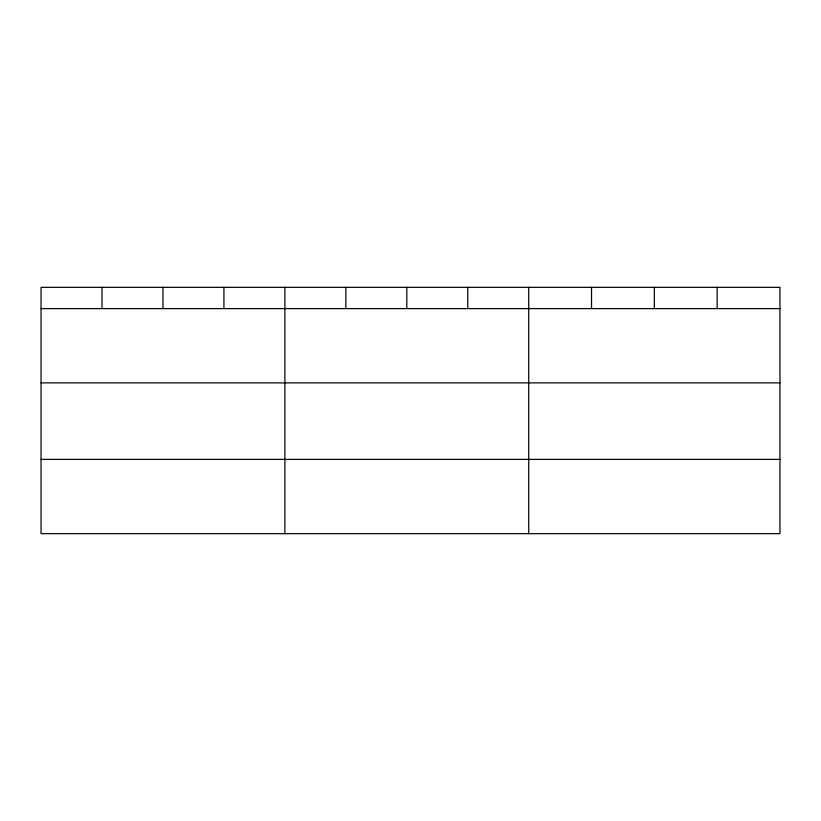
<?xml version="1.0" encoding="UTF-8"?>
<svg xmlns="http://www.w3.org/2000/svg" width="821" height="821" viewBox="0 0 821 821"><rect width="100%" height="100%" fill="white"/><g stroke="black" fill="none" stroke-linecap="round" stroke-linejoin="round"><path stroke-width="1.23" d="M779.95 382.873L779.95 287.34L41.05 287.34L41.05 533.66L779.95 533.66L779.95 382.873L41.05 382.873M41.05 308.604L779.95 308.604M41.05 459.391L779.95 459.391M717.144 287.34L717.144 308.604M654.337 287.34L654.337 308.604M591.531 287.34L591.531 308.604M528.724 287.34L528.724 533.66M467.765 287.34L467.765 308.604M406.805 287.34L406.805 308.604M345.846 287.34L345.846 308.604M284.887 287.34L284.887 533.66M223.928 287.34L223.928 308.604M162.969 287.34L162.969 308.604M102.009 287.34L102.009 308.604"/></g></svg>
